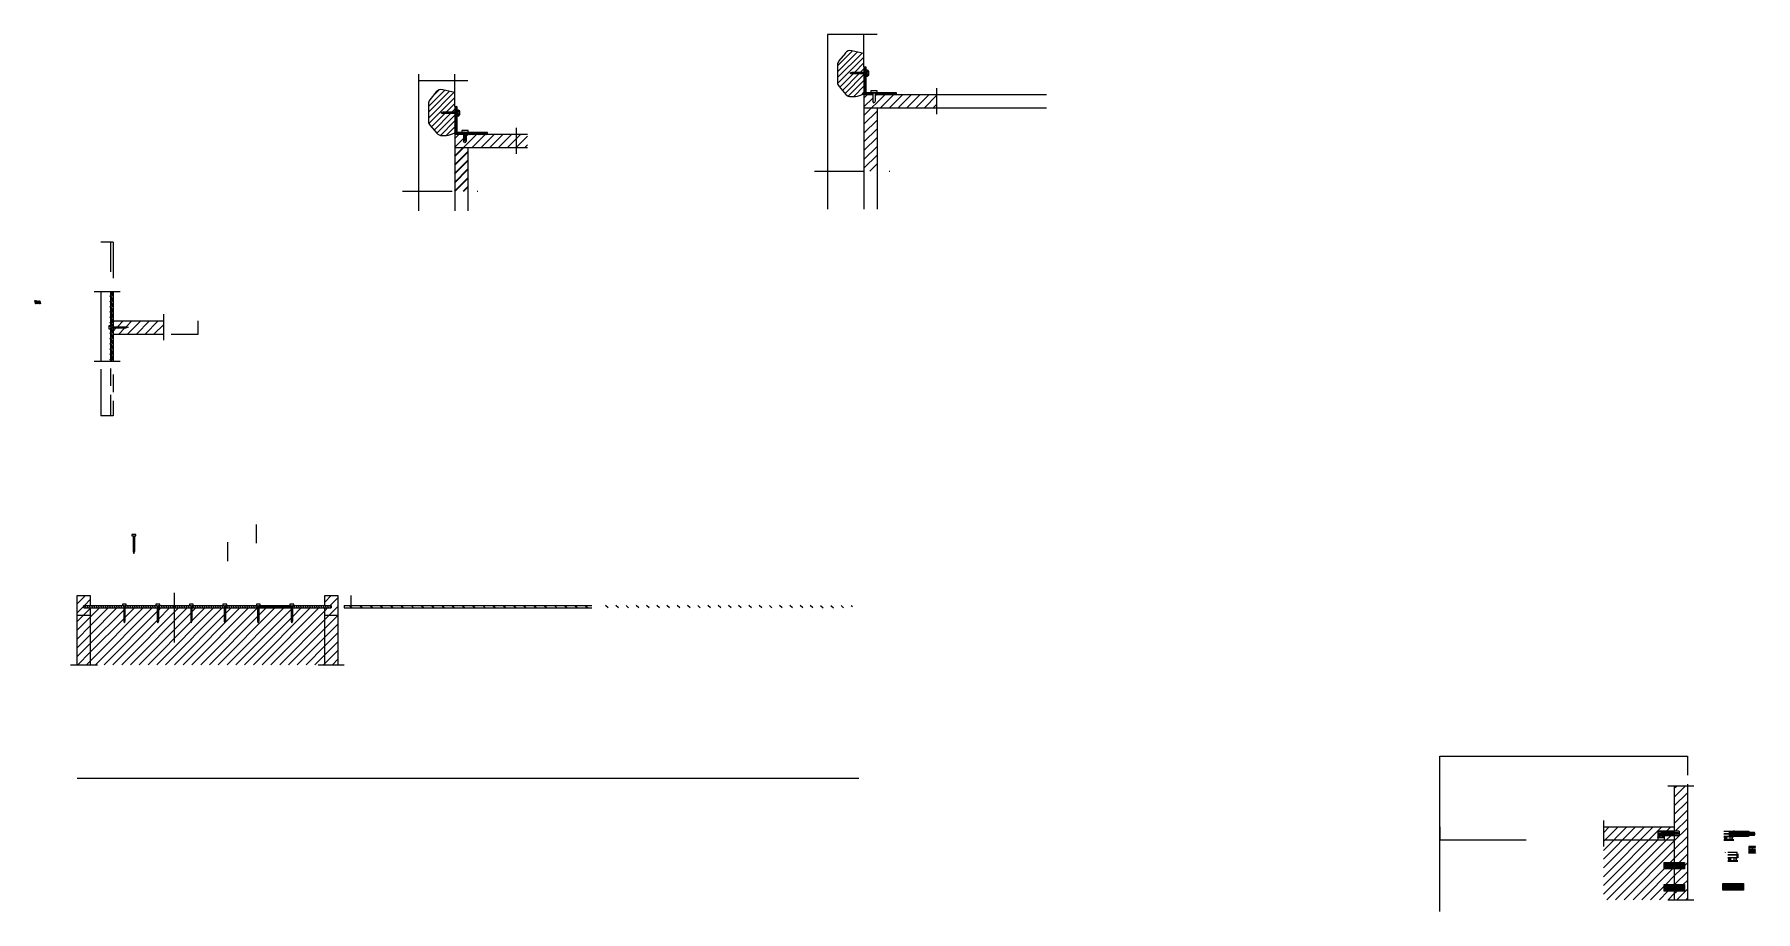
# Model space of a CAD drawing. Header units: millimetres. Extents: x -1085 to 10527, y 119 to 3003.
# Drawn here: x 1016 to 1280.2, y 366.5 to 501.2 of the extents above; entities that cross this region are included whole.
import ezdxf

# ---------------------------------------------------------------- set-up
doc = ezdxf.new("R2010")
doc.units = ezdxf.units.MM
doc.linetypes.add('CONTINUA', pattern=[0])
doc.linetypes.add('TRATTOPUNTO', pattern=[25.4, 12.7, -6.35, 0, -6.35])
for name, color, linetype, lineweight in [('A-FURN', 2, 'Continuous', 18), ('A-LINE-GRPH', 15, 'Continuous', 13), ('A-SECT A-MCUT', 4, 'Continuous', 35), ('linee', 250, 'Continuous', 15), ('LINEE DI SEZIONE', 4, 'Continuous', 15)]:
    doc.layers.add(name, color=color, linetype=linetype, lineweight=lineweight)
for name, color, linetype in [('DETTAGLI', 5, 'CONTINUA'), ('G-ANNO-GEOMETRY', 2, 'Continuous'), ('viti sottili', 4, 'Continuous')]:
    doc.layers.add(name, color=color, linetype=linetype)

msp = doc.modelspace()

# ---------------------------------------------------------------- hatches: boundary and pattern name
at = {"layer": 'A-SECT A-MCUT'}
h = msp.add_hatch(dxfattribs=at)
h.set_pattern_fill('ANSI31', color=256, scale=0.05, angle=90)
h.paths.add_polyline_path([(1080.87, 490.1), (1080.57, 490.1), (1080.57, 489.2), (1080.87, 489.2)])
h = msp.add_hatch(dxfattribs=at)
h.set_pattern_fill('ANSI31', color=256, scale=0.05, angle=90)
h.paths.add_polyline_path([(1080.87, 489), (1080.57, 489), (1080.57, 485.8), (1081.91, 485.8), (1081.91, 486.1), (1081.61, 486.1), (1080.87, 486.1)])
h.paths.add_polyline_path([(1085.57, 486.1), (1082.61, 486.1), (1082.31, 486.1), (1082.31, 485.8), (1085.57, 485.8)])
h = msp.add_hatch(dxfattribs=at)
h.set_pattern_fill('ANSI31', color=256, scale=0.05)
h.paths.add_polyline_path([(1081.12, 489.4), (1081.12, 489.6), (1080.87, 489.6), (1080.87, 489.2), (1081.12, 489.2)])
h.paths.add_polyline_path([(1081.12, 488.8), (1081.12, 489), (1080.87, 489), (1080.87, 488.6), (1081.12, 488.6)])
h = msp.add_hatch(dxfattribs=at)
h.set_pattern_fill('ANSI31', color=256, scale=0.3)
h.paths.add_polyline_path([(1082.57, 483.8), (1080.57, 483.8), (1080.57, 477.08), (1082.57, 477.08)])
h = msp.add_hatch(dxfattribs=at)
h.set_pattern_fill('ANSI31', color=256, scale=0.1, angle=68)
h.paths.add_polyline_path([(1027.71, 456.37), (1028.11, 456.37), (1028.11, 461.67), (1027.71, 461.67)])
h.paths.add_polyline_path([(1028.11, 456.02), (1027.71, 456.02), (1027.71, 455.89), (1027.71, 450.97), (1028.11, 450.97)])
h = msp.add_hatch(dxfattribs=at)
h.set_pattern_fill('ANSI31', color=256, scale=0.1, angle=68)
h.paths.add_polyline_path([(1055.43, 413.5), (1055.23, 413.5), (1050.69, 413.5), (1050.49, 413.5), (1050.49, 413.1), (1055.43, 413.1)])
at = {"layer": 'LINEE DI SEZIONE'}
h = msp.add_hatch(dxfattribs=at)
h.set_pattern_fill('ANSI31', color=256, scale=0.2)
h.paths.add_polyline_path([(1143.36, 495.3), (1143.36, 496.2), (1143.36, 498.23), (1141.49, 498.65, 0.285504), (1140.5, 498.29), (1139.52, 497.09, 0.170756), (1139.3, 496.46), (1139.3, 493.81, 0.18036), (1139.55, 493.15), (1140.58, 491.95, 0.217597), (1141.34, 491.61), (1141.76, 491.61, 0.104296), (1142.97, 491.87), (1143.36, 492.04), (1143.36, 495.1), (1141.51, 495.1), (1141.21, 495.2), (1141.51, 495.3)])
h = msp.add_hatch(dxfattribs=at)
h.set_pattern_fill('ANSI31', color=256, scale=0.05, angle=90)
h.paths.add_polyline_path([(1143.66, 496.2), (1143.36, 496.2), (1143.36, 495.3), (1143.66, 495.3)])
h.paths.add_polyline_path([(1143.66, 495.1), (1143.36, 495.1), (1143.36, 491.9), (1144.7, 491.9), (1144.7, 492.2), (1144.4, 492.2), (1143.66, 492.2)])
h.paths.add_polyline_path([(1148.36, 492.2), (1145.1, 492.2), (1145.1, 491.9), (1148.36, 491.9)])
h = msp.add_hatch(dxfattribs=at)
h.set_pattern_fill('ANSI31', color=256, scale=0.05)
h.paths.add_polyline_path([(1143.91, 495.7), (1143.66, 495.7), (1143.66, 495.3), (1143.91, 495.3), (1143.91, 495.5)])
h.paths.add_polyline_path([(1143.91, 495.1), (1143.66, 495.1), (1143.66, 494.7), (1143.91, 494.7), (1143.91, 494.9), (1143.91, 494.9)])
h = msp.add_hatch(dxfattribs=at)
h.set_pattern_fill('ANSI31', color=256, scale=0.2)
h.paths.add_polyline_path([(1080.57, 492.25), (1078.7, 492.67, 0.285504), (1077.7, 492.32), (1076.73, 491.11, 0.170756), (1076.51, 490.48), (1076.51, 487.83, 0.18036), (1076.75, 487.18), (1077.79, 485.98, 0.217597), (1078.55, 485.63), (1078.97, 485.63, 0.104296), (1080.18, 485.89), (1080.57, 486.06), (1080.57, 489), (1078.72, 489), (1078.42, 489.1), (1078.72, 489.2), (1080.57, 489.2), (1080.57, 490.1)])
h = msp.add_hatch(dxfattribs=at)
h.set_pattern_fill('ANSI31', color=256, scale=0.3)
h.paths.add_polyline_path([(1154.51, 491.9), (1145.1, 491.9), (1145.1, 490.9), (1144.9, 490.6), (1144.7, 490.9), (1144.7, 491.9), (1143.36, 491.9), (1143.36, 489.9), (1154.51, 489.9)])
h.paths.add_polyline_path([(1145.36, 489.9), (1143.36, 489.9), (1143.36, 480.16), (1145.36, 480.16)])
h = msp.add_hatch(dxfattribs=at)
h.set_pattern_fill('ANSI31', color=256, scale=0.3, angle=180)
h.paths.add_polyline_path([(1091.71, 485.8), (1082.31, 485.8), (1082.31, 484.46), (1081.91, 484.46), (1081.91, 485.8), (1080.57, 485.8), (1080.57, 483.8), (1091.71, 483.8)])
h = msp.add_hatch(dxfattribs=at)
h.set_pattern_fill('ANSI31', color=256, scale=0.3)
h.paths.add_polyline_path([(1028.11, 456.29), (1030.47, 456.29), (1030.47, 456.09), (1028.11, 456.09), (1028.11, 455.15), (1035.87, 455.15), (1035.87, 457.16), (1028.11, 457.16)])
h = msp.add_hatch(dxfattribs=at)
h.set_pattern_fill('ANSI31', color=256, scale=0.3)
h.paths.add_polyline_path([(1022.59, 404.4), (1024.59, 404.4), (1024.59, 412), (1022.59, 412)])
h.paths.add_polyline_path([(1022.59, 415), (1022.59, 412), (1024.59, 412), (1024.59, 413.1), (1023.59, 413.1), (1023.59, 413.5), (1024.59, 413.5), (1024.59, 415)])
h.paths.add_polyline_path([(1062.59, 412), (1060.59, 412), (1060.59, 404.4), (1062.59, 404.4)])
h.paths.add_polyline_path([(1061.59, 413.1), (1060.59, 413.1), (1060.59, 412), (1062.59, 412), (1062.59, 415), (1060.59, 415), (1060.59, 413.5), (1061.59, 413.5)])
h = msp.add_hatch(dxfattribs=at)
h.set_pattern_fill('ANSI31', color=256, scale=0.1, angle=68)
h.paths.add_polyline_path([(1040.01, 413.1), (1040.01, 413.5), (1035.07, 413.5), (1035.07, 413.1)])
h.paths.add_polyline_path([(1055.63, 413.5), (1055.63, 413.1), (1061.59, 413.1), (1061.59, 413.5)])
h.paths.add_polyline_path([(1029.93, 413.5), (1029.93, 413.1), (1034.87, 413.1), (1034.87, 413.5)])
h.paths.add_polyline_path([(1029.73, 413.1), (1029.73, 413.5), (1023.59, 413.5), (1023.59, 413.1)])
h.paths.add_polyline_path([(1045.15, 413.1), (1045.15, 413.5), (1040.21, 413.5), (1040.21, 413.1)])
h.paths.add_polyline_path([(1045.35, 413.5), (1045.35, 413.1), (1050.29, 413.1), (1050.29, 413.5)])
h = msp.add_hatch(dxfattribs=at)
h.set_pattern_fill('ANSI31', color=256, scale=0.3)
h.paths.add_polyline_path([(1060.59, 413.1), (1055.63, 413.1), (1055.63, 411.1), (1055.53, 410.8), (1055.43, 411.1), (1055.43, 413.1), (1050.49, 413.1), (1050.49, 411.1), (1050.39, 410.8), (1050.29, 411.1), (1050.29, 413.1), (1045.35, 413.1), (1045.35, 411.1), (1045.25, 410.8), (1045.15, 411.1), (1045.15, 413.1), (1040.21, 413.1), (1040.21, 411.1), (1040.11, 410.8), (1040.01, 411.1), (1040.01, 413.1), (1035.07, 413.1), (1035.07, 411.1), (1034.97, 410.8), (1034.87, 411.1), (1034.87, 413.1), (1029.93, 413.1), (1029.93, 411.1), (1029.83, 410.8), (1029.73, 411.1), (1029.73, 413.1), (1024.59, 413.1), (1024.59, 412), (1024.59, 404.4), (1059.59, 404.4), (1060.59, 404.4)])
h = msp.add_hatch(dxfattribs=at)
h.set_pattern_fill('ANSI31', color=256, scale=0.35, angle=90)
h.set_pattern_definition([(135, (786.3063, 202.8449), (-0.7857724, -0.7857724), [])])
h.paths.add_polyline_path([(1101.59, 413.5), (1063.59, 413.5), (1063.59, 413.1), (1101.59, 413.1)])
h.paths.add_polyline_path([(1141.59, 413.5), (1103.59, 413.5), (1103.59, 413.1), (1141.59, 413.1)])
h = msp.add_hatch(dxfattribs=at)
h.set_pattern_fill('ANSI31', color=256, scale=0.3)
h.paths.add_polyline_path([(1269.74, 385.82), (1267.74, 385.82), (1267.74, 378.83), (1268.49, 378.83), (1268.49, 378.19), (1267.74, 378.19), (1267.74, 374.04), (1269.31, 374.04), (1269.31, 373.04), (1267.74, 373.04), (1267.74, 370.64), (1269.31, 370.64), (1269.31, 369.64), (1267.74, 369.64), (1267.74, 368.32), (1269.74, 368.32)])
h = msp.add_hatch(dxfattribs=at)
h.set_pattern_fill('ANSI31', color=256, scale=0.3)
h.paths.add_polyline_path([(1267.74, 373.04), (1266.16, 373.04), (1266.16, 374.04), (1267.74, 374.04), (1267.74, 377.49), (1256.85, 377.49), (1256.85, 368.32), (1267.74, 368.32), (1267.74, 369.64), (1266.16, 369.64), (1266.16, 370.64), (1267.74, 370.64)])
h.paths.add_polyline_path([(1265.2, 378.83), (1265.22, 378.83), (1266.24, 378.83), (1267.74, 378.83), (1267.74, 379.49), (1256.85, 379.49), (1256.85, 377.49), (1265.2, 377.49)])
h = msp.add_hatch(dxfattribs=at)
h.set_pattern_fill('ANSI31', color=256, scale=0.3)
h.paths.add_polyline_path([(1267.74, 377.49), (1267.74, 378.19), (1266.24, 378.19), (1266.24, 378.14), (1266.24, 377.49)])
h = msp.add_hatch(dxfattribs=at)
h.set_pattern_fill('ANSI31', color=256, scale=0.3)
h.paths.add_polyline_path([(1268.21, 378.65), (1268.42, 378.44), (1268.42, 378.44), (1268.21, 378.65)], flags=16)
h.paths.add_polyline_path([(1268.07, 378.65), (1268.35, 378.38), (1268.35, 378.38), (1268.07, 378.65)], flags=16)
h.paths.add_polyline_path([(1267.93, 378.65), (1268.22, 378.37), (1268.22, 378.37), (1267.93, 378.65)], flags=16)
h.paths.add_polyline_path([(1267.79, 378.65), (1268.08, 378.37), (1268.08, 378.37), (1267.79, 378.65)], flags=16)
h.paths.add_polyline_path([(1268.3, 378.36), (1268.22, 378.36), (1268.22, 378.36), (1268.3, 378.36)])

# ---------------------------------------------------------------- linework, layer by layer
at = {"layer": 'A-FURN', "linetype": 'TRATTOPUNTO', "ltscale": 0.6}
for p, q in [((1145.36, 501.16), (1135.78, 501.16)), ((1082.57, 494.02), (1072.99, 494.02)), ((1154.51, 492.9), (1154.51, 488.9)), ((1089.97, 486.8), (1089.97, 482.8)), ((1135.78, 480.16), (1147.36, 480.16)), ((1072.55, 477.08), (1084.13, 477.08)), ((1025.21, 461.67), (1029.21, 461.67)), ((1035.87, 454.23), (1035.87, 458.23)), ((1025.21, 450.97), (1029.21, 450.97)), ((1037.53, 407.8), (1037.53, 415.42)), ((1021.59, 404.4), (1025.72, 404.4)), ((1059.59, 404.4), (1063.59, 404.4)), ((1266.74, 385.82), (1270.74, 385.82)), ((1256.85, 380.49), (1256.85, 376.49)), ((1266.74, 368.32), (1270.74, 368.32))]:
    msp.add_line(p, q, dxfattribs=at)
at = {"layer": 'A-FURN'}
for p, q in [((1137.78, 501.16), (1137.78, 474.31)), ((1143.36, 496.2), (1143.36, 501.16)), ((1140.5, 498.29), (1139.52, 497.09)), ((1143.36, 498.23), (1141.49, 498.65)), ((1074.99, 495.06), (1074.99, 474.06)), ((1080.57, 490.1), (1080.57, 495.06)), ((1139.3, 496.46), (1139.3, 493.81)), ((1143.36, 496.2), (1143.36, 495.3)), ((1143.36, 496.2), (1143.66, 496.2)), ((1143.36, 495.1), (1143.36, 474.31)), ((1143.66, 496.2), (1143.66, 495.3)), ((1143.66, 495.7), (1143.91, 495.7)), ((1143.66, 495.1), (1143.66, 492.2)), ((1143.91, 494.7), (1143.66, 494.7)), ((1143.91, 495.7), (1143.91, 495.31)), ((1143.91, 495.5), (1143.91, 495.3)), ((1143.91, 495.1), (1143.91, 494.9)), ((1143.91, 495.09), (1143.91, 494.7)), ((1077.7, 492.32), (1076.73, 491.11)), ((1080.57, 492.25), (1078.7, 492.67)), ((1139.55, 493.15), (1140.58, 491.95)), ((1141.34, 491.61), (1141.76, 491.61)), ((1142.97, 491.87), (1143.36, 492.04)), ((1144.7, 491.9), (1143.36, 491.9)), ((1148.36, 492.2), (1143.66, 492.2)), ((1171.36, 491.9), (1145.1, 491.9)), ((1148.36, 491.9), (1148.36, 492.2)), ((1076.51, 490.48), (1076.51, 487.83)), ((1080.57, 490.1), (1080.57, 489.2)), ((1080.57, 490.1), (1080.87, 490.1)), ((1080.57, 489), (1080.57, 474.06)), ((1080.87, 490.1), (1080.87, 489.2)), ((1080.87, 489.6), (1081.12, 489.6)), ((1080.87, 489), (1080.87, 486.1)), ((1081.12, 489.6), (1081.12, 489.4)), ((1081.12, 488.8), (1081.12, 488.6)), ((1143.36, 489.9), (1171.36, 489.9)), ((1145.36, 489.9), (1145.36, 474.31)), ((1076.75, 487.18), (1077.79, 485.98)), ((1081.12, 488.6), (1080.87, 488.6)), ((1078.55, 485.63), (1078.97, 485.63)), ((1080.18, 485.89), (1080.57, 486.06)), ((1081.91, 485.8), (1080.57, 485.8)), ((1080.57, 483.8), (1091.71, 483.8)), ((1081.61, 486.1), (1080.87, 486.1)), ((1091.71, 485.8), (1082.31, 485.8)), ((1082.57, 483.8), (1082.57, 474.06)), ((1085.57, 486.1), (1082.61, 486.1)), ((1085.57, 485.8), (1085.57, 486.1)), ((1028.11, 469.27), (1026.21, 469.27)), ((1028.11, 457.16), (1035.87, 457.16)), ((1041.16, 455.15), (1041.16, 457.16)), ((1028.11, 455.15), (1035.87, 455.15)), ((1037.01, 455.15), (1041.16, 455.15)), ((1028.11, 442.6), (1026.21, 442.6)), ((1022.59, 412), (1022.59, 415)), ((1022.59, 415), (1024.59, 415)), ((1024.59, 415), (1024.59, 413.5)), ((1060.59, 415), (1062.59, 415)), ((1060.59, 413.5), (1060.59, 415)), ((1062.59, 415), (1062.59, 404.4)), ((1064.59, 415), (1064.59, 413.5)), ((1023.59, 413.5), (1029.53, 413.5)), ((1023.59, 413.1), (1023.59, 413.5)), ((1023.59, 413.1), (1029.73, 413.1)), ((1024.59, 413.1), (1024.59, 412)), ((1029.93, 413.1), (1034.87, 413.1)), ((1030.13, 413.5), (1034.67, 413.5)), ((1035.07, 413.1), (1040.01, 413.1)), ((1035.27, 413.5), (1039.81, 413.5)), ((1040.21, 413.1), (1045.15, 413.1)), ((1040.41, 413.5), (1045.15, 413.5)), ((1045.35, 413.5), (1050.09, 413.5)), ((1045.35, 413.1), (1050.29, 413.1)), ((1050.49, 413.1), (1055.43, 413.1)), ((1050.69, 413.5), (1055.23, 413.5)), ((1055.63, 413.5), (1061.59, 413.5)), ((1055.63, 413.1), (1061.59, 413.1)), ((1060.59, 404.4), (1060.59, 413.1)), ((1061.59, 413.5), (1061.59, 413.1)), ((1063.59, 413.5), (1101.59, 413.5)), ((1063.59, 413.5), (1063.59, 413.1)), ((1063.59, 413.1), (1101.59, 413.1)), ((1022.59, 404.4), (1022.59, 412)), ((1022.59, 412), (1024.59, 412)), ((1024.59, 412), (1024.59, 404.4)), ((1060.59, 412), (1062.59, 412)), ((1231.74, 366.49), (1231.74, 390.34)), ((1231.74, 390.34), (1267.74, 390.34)), ((1267.74, 390.34), (1269.74, 390.34)), ((1269.74, 390.34), (1269.74, 387.42)), ((1022.59, 387), (1142.59, 387)), ((1267.74, 385.82), (1267.74, 378.83)), ((1269.74, 386.08), (1269.74, 368.32)), ((1231.74, 379.49), (1231.74, 377.49)), ((1256.85, 379.49), (1267.74, 379.49)), ((1268.49, 378.83), (1265.2, 378.83)), ((1265.2, 378.83), (1265.2, 377.49)), ((1266.24, 377.49), (1266.24, 378.19)), ((1266.24, 378.19), (1268.49, 378.19)), ((1267.74, 378.75), (1267.74, 378.25)), ((1267.74, 378.19), (1267.74, 374.04)), ((1268.49, 378.83), (1268.49, 378.19)), ((1231.74, 377.49), (1244.99, 377.49)), ((1256.85, 377.49), (1266.24, 377.49)), ((1266.24, 377.49), (1267.74, 377.49)), ((1266.16, 374.04), (1269.31, 374.04)), ((1266.16, 373.04), (1266.16, 374.04)), ((1269.31, 373.04), (1266.16, 373.04)), ((1267.74, 373.04), (1267.74, 370.64)), ((1269.31, 374.04), (1269.31, 373.04)), ((1266.16, 370.64), (1269.31, 370.64)), ((1266.16, 369.64), (1266.16, 370.64)), ((1269.31, 370.64), (1269.31, 369.64)), ((1275.21, 370.8), (1278.36, 370.8)), ((1275.21, 369.8), (1275.21, 370.8)), ((1278.36, 370.8), (1278.36, 369.8)), ((1269.31, 369.64), (1266.16, 369.64)), ((1267.74, 369.64), (1267.74, 368.32)), ((1278.36, 369.8), (1275.21, 369.8))]:
    msp.add_line(p, q, dxfattribs=at)
at = {"layer": 'A-FURN', "linetype": 'CONTINUA', "ltscale": 0.1}
for p, q in [((1027.71, 469.27), (1027.71, 464.71)), ((1028.11, 469.27), (1028.11, 463.76)), ((1027.71, 461.67), (1027.71, 456.49)), ((1028.11, 461.67), (1028.11, 456.29)), ((1027.71, 455.89), (1027.71, 450.97)), ((1028.11, 456.09), (1028.11, 450.97)), ((1027.71, 449.89), (1027.71, 447.19)), ((1028.11, 448.94), (1028.11, 446.25)), ((1027.71, 445.85), (1027.71, 442.6)), ((1028.11, 444.9), (1028.11, 442.6))]:
    msp.add_line(p, q, dxfattribs=at)
for points in [[(1026.21, 461.67), (1026.21, 450.97)], [(1026.21, 449.74), (1026.21, 442.6)]]:
    msp.add_lwpolyline(points, dxfattribs=at)
at = {"layer": 'A-FURN'}
for centre, radius, start, end in [((1140.3, 496.46), 1, 141.2394, 180), ((1141.27, 497.67), 1, 77.5024, 141.2394), ((1078.48, 491.69), 1, 77.5024, 141.2394), ((1140.3, 493.81), 1, 180, 220.8959), ((1141.34, 492.61), 1, 220.8959, 270), ((1141.76, 494.61), 3, 270, 293.8167), ((1077.51, 490.48), 1, 141.2394, 180), ((1077.51, 487.83), 1, 180, 220.8959), ((1078.55, 486.63), 1, 220.8959, 270), ((1078.97, 488.63), 3, 270, 293.8167)]:
    msp.add_arc(centre, radius, start, end, dxfattribs=at)
at = {"layer": 'A-LINE-GRPH'}
for p, q in [((1016.07, 460.29), (1016.03, 460.25)), ((1016.03, 460.25), (1016.13, 459.87)), ((1016.07, 460.29), (1016.16, 459.83)), ((1016.07, 460.29), (1016.09, 460.25)), ((1016.09, 460.25), (1016.2, 459.87)), ((1016.16, 459.83), (1016.13, 459.87)), ((1016.16, 459.83), (1016.2, 459.87)), ((1016.22, 460.28), (1016.18, 460.24)), ((1016.18, 460.24), (1016.28, 459.86)), ((1016.22, 460.28), (1016.31, 459.82)), ((1016.22, 460.28), (1016.24, 460.24)), ((1016.24, 460.24), (1016.35, 459.86)), ((1016.31, 459.82), (1016.28, 459.86)), ((1016.31, 459.82), (1016.35, 459.86)), ((1016.38, 460.28), (1016.34, 460.24)), ((1016.34, 460.24), (1016.45, 459.85)), ((1016.38, 460.28), (1016.47, 459.81)), ((1016.38, 460.28), (1016.41, 460.23)), ((1016.41, 460.23), (1016.51, 459.85)), ((1016.47, 459.81), (1016.45, 459.85)), ((1016.47, 459.81), (1016.51, 459.85)), ((1016.53, 460.27), (1016.49, 460.23)), ((1016.49, 460.23), (1016.6, 459.84)), ((1016.53, 460.27), (1016.62, 459.8)), ((1016.53, 460.27), (1016.56, 460.22)), ((1016.56, 460.22), (1016.66, 459.84)), ((1016.62, 459.8), (1016.6, 459.84)), ((1016.62, 459.8), (1016.66, 459.84)), ((1016.67, 460.26), (1016.63, 460.22)), ((1016.63, 460.22), (1016.73, 459.84)), ((1016.67, 460.26), (1016.76, 459.79)), ((1016.67, 460.26), (1016.69, 460.22)), ((1016.69, 460.22), (1016.8, 459.83)), ((1016.76, 459.79), (1016.73, 459.84)), ((1016.76, 459.79), (1016.8, 459.83)), ((1016.82, 460.25), (1016.78, 460.21)), ((1016.78, 460.21), (1016.88, 459.83)), ((1016.82, 460.25), (1016.91, 459.79)), ((1016.82, 460.25), (1016.84, 460.21)), ((1016.84, 460.21), (1016.95, 459.83)), ((1016.91, 459.79), (1016.88, 459.83)), ((1016.91, 459.79), (1016.95, 459.83))]:
    msp.add_line(p, q, dxfattribs=at)
at = {"layer": 'DETTAGLI'}
for p, q in [((1141.51, 495.3), (1141.21, 495.2)), ((1141.21, 495.2), (1141.51, 495.1)), ((1143.91, 495.3), (1141.51, 495.3)), ((1143.91, 495.1), (1141.51, 495.1)), ((1144.11, 495.5), (1143.91, 495.5)), ((1143.91, 494.9), (1144.11, 494.9)), ((1144.11, 494.9), (1144.11, 495.5)), ((1145.4, 492.5), (1144.4, 492.5)), ((1144.4, 492.5), (1144.4, 492.2)), ((1144.4, 492.2), (1145.4, 492.2)), ((1144.7, 492.2), (1144.7, 490.9)), ((1145.1, 492.2), (1145.1, 490.9)), ((1145.4, 492.2), (1145.4, 492.5)), ((1078.72, 489.2), (1078.42, 489.1)), ((1078.42, 489.1), (1078.72, 489)), ((1081.12, 489.2), (1078.72, 489.2)), ((1081.12, 489), (1078.72, 489)), ((1081.32, 489.4), (1081.12, 489.4)), ((1081.12, 489.4), (1081.12, 489.2)), ((1081.12, 489), (1081.12, 488.8)), ((1081.12, 488.8), (1081.32, 488.8)), ((1081.32, 488.8), (1081.32, 489.4)), ((1144.9, 490.6), (1144.7, 490.9)), ((1145.1, 490.9), (1144.9, 490.6)), ((1082.61, 486.4), (1081.61, 486.4)), ((1081.61, 486.4), (1081.61, 486.1)), ((1081.61, 486.4), (1082.1, 486.33)), ((1082.1, 486.33), (1082.61, 486.4)), ((1082.61, 486.1), (1082.61, 486.4)), ((1081.61, 486.1), (1081.91, 486.1)), ((1081.91, 486.1), (1081.91, 484.8)), ((1081.91, 486.1), (1082.31, 486.1)), ((1081.91, 485.93), (1082.31, 486.03)), ((1081.91, 485.8), (1082.31, 485.9)), ((1081.91, 485.63), (1082.31, 485.73)), ((1081.91, 485.63), (1082.31, 485.73)), ((1081.91, 485.48), (1082.31, 485.58)), ((1081.91, 485.33), (1082.31, 485.43)), ((1081.91, 485.19), (1082.31, 485.29)), ((1081.91, 485.03), (1082.31, 485.13)), ((1081.91, 484.89), (1082.31, 484.99)), ((1082.11, 484.5), (1081.91, 484.8)), ((1082.31, 484.8), (1082.11, 484.5)), ((1082.31, 486.1), (1082.31, 484.8)), ((1082.31, 486.1), (1082.61, 486.1)), ((1027.51, 455.89), (1027.51, 456.49)), ((1027.51, 456.49), (1027.71, 456.49)), ((1027.71, 455.89), (1027.51, 455.89)), ((1027.71, 456.29), (1027.71, 456.49)), ((1027.71, 456.29), (1030.11, 456.29)), ((1027.71, 456.09), (1030.11, 456.09)), ((1027.71, 456.09), (1027.71, 455.89)), ((1030.11, 456.29), (1030.41, 456.19)), ((1030.41, 456.19), (1030.11, 456.09)), ((1031.57, 424.37), (1030.97, 424.37)), ((1030.97, 424.37), (1030.97, 424.17)), ((1030.97, 424.17), (1031.57, 424.17)), ((1031.17, 424.17), (1031.17, 421.77)), ((1031.37, 424.17), (1031.37, 421.77)), ((1031.57, 424.17), (1031.57, 424.37)), ((1031.17, 421.77), (1031.27, 421.47)), ((1031.27, 421.47), (1031.37, 421.77)), ((1030.13, 413.7), (1029.53, 413.7)), ((1029.53, 413.7), (1029.53, 413.5)), ((1029.53, 413.5), (1029.73, 413.5)), ((1029.73, 413.5), (1029.73, 411.1)), ((1029.93, 413.5), (1029.93, 411.1)), ((1029.93, 413.5), (1030.13, 413.5)), ((1030.13, 413.5), (1030.13, 413.7)), ((1035.27, 413.7), (1034.67, 413.7)), ((1034.67, 413.7), (1034.67, 413.5)), ((1034.67, 413.5), (1034.87, 413.5)), ((1034.87, 413.5), (1034.87, 411.1)), ((1035.07, 413.5), (1035.07, 411.1)), ((1035.07, 413.5), (1035.27, 413.5)), ((1035.27, 413.5), (1035.27, 413.7)), ((1040.41, 413.7), (1039.81, 413.7)), ((1039.81, 413.7), (1039.81, 413.5)), ((1039.81, 413.5), (1040.01, 413.5)), ((1040.01, 413.5), (1040.01, 411.1)), ((1040.21, 413.5), (1040.21, 411.1)), ((1040.21, 413.5), (1040.41, 413.5)), ((1040.41, 413.5), (1040.41, 413.7)), ((1045.55, 413.7), (1044.95, 413.7)), ((1044.95, 413.7), (1044.95, 413.5)), ((1044.95, 413.5), (1045.15, 413.5)), ((1045.15, 413.5), (1045.15, 411.1)), ((1045.35, 413.5), (1045.35, 411.1)), ((1045.5, 413.5), (1045.55, 413.5)), ((1045.55, 413.5), (1045.55, 413.7)), ((1050.69, 413.7), (1050.09, 413.7)), ((1050.09, 413.7), (1050.09, 413.5)), ((1050.09, 413.5), (1050.29, 413.5)), ((1050.29, 413.5), (1050.29, 411.1)), ((1050.49, 413.5), (1050.49, 411.1)), ((1050.49, 413.5), (1050.69, 413.5)), ((1050.67, 413.5), (1050.69, 413.5)), ((1050.69, 413.5), (1050.69, 413.7)), ((1055.83, 413.7), (1055.23, 413.7)), ((1055.23, 413.7), (1055.23, 413.5)), ((1055.23, 413.5), (1055.43, 413.5)), ((1055.43, 413.5), (1055.43, 411.1)), ((1055.63, 413.5), (1055.63, 411.1)), ((1055.63, 413.5), (1055.83, 413.5)), ((1055.83, 413.5), (1055.83, 413.7)), ((1029.73, 411.1), (1029.83, 410.8)), ((1029.83, 410.8), (1029.93, 411.1)), ((1034.87, 411.1), (1034.97, 410.8)), ((1034.97, 410.8), (1035.07, 411.1)), ((1040.01, 411.1), (1040.11, 410.8)), ((1040.11, 410.8), (1040.21, 411.1)), ((1045.15, 411.1), (1045.25, 410.8)), ((1045.25, 410.8), (1045.35, 411.1)), ((1050.29, 411.1), (1050.39, 410.8)), ((1050.39, 410.8), (1050.49, 411.1)), ((1055.43, 411.1), (1055.53, 410.8)), ((1055.53, 410.8), (1055.63, 411.1)), ((1266.24, 378.83), (1265.22, 378.83)), ((1265.22, 378.83), (1265.22, 378.59)), ((1265.22, 378.59), (1265.22, 378.2)), ((1265.22, 378.2), (1265.38, 378.2)), ((1265.22, 378.2), (1265.22, 377.88)), ((1265.22, 377.8), (1265.22, 377.88)), ((1265.22, 377.88), (1266.24, 377.88)), ((1266.24, 377.8), (1265.22, 377.8)), ((1265.28, 378.5), (1265.28, 378.75)), ((1265.28, 378.75), (1266.24, 378.75)), ((1265.28, 378.5), (1266.24, 378.5)), ((1265.28, 378.24), (1265.28, 378.45)), ((1265.28, 378.45), (1266.24, 378.45)), ((1266.24, 378.24), (1265.28, 378.24)), ((1265.38, 378.2), (1265.38, 377.88)), ((1265.42, 378.2), (1266.1, 378.2)), ((1265.42, 378.2), (1265.42, 377.93)), ((1266.1, 377.93), (1265.42, 377.93)), ((1265.59, 377.93), (1265.59, 378.2)), ((1265.7, 378.2), (1265.86, 378.2)), ((1265.75, 378.5), (1265.75, 378.75)), ((1265.75, 378.24), (1265.75, 378.45)), ((1265.84, 378.58), (1265.99, 378.58)), ((1265.84, 378.58), (1265.99, 378.58)), ((1265.84, 378.42), (1265.99, 378.42)), ((1265.84, 378.41), (1265.99, 378.41)), ((1265.89, 378.2), (1265.89, 377.93)), ((1265.95, 377.93), (1265.95, 378.2)), ((1266.06, 377.93), (1266.06, 378.2)), ((1266.1, 378.2), (1266.1, 377.93)), ((1266.15, 377.88), (1266.15, 378.14)), ((1266.15, 378.14), (1266.24, 378.14)), ((1266.24, 378.75), (1266.24, 378.83)), ((1266.24, 378.7), (1267.74, 378.7)), ((1266.24, 378.7), (1267.74, 378.7)), ((1266.24, 378.5), (1267.74, 378.5)), ((1266.24, 378.5), (1267.74, 378.5)), ((1266.24, 378.45), (1266.24, 378.5)), ((1266.24, 378.3), (1267.74, 378.3)), ((1266.24, 378.3), (1267.74, 378.3)), ((1266.24, 378.14), (1266.24, 378.24)), ((1267.74, 378.55), (1267.94, 378.36)), ((1267.79, 378.64), (1268.08, 378.36)), ((1267.79, 378.64), (1268.08, 378.36)), ((1267.93, 378.64), (1268.22, 378.36)), ((1267.93, 378.64), (1268.22, 378.36)), ((1268.07, 378.64), (1268.35, 378.37)), ((1268.07, 378.64), (1268.35, 378.37)), ((1268.21, 378.64), (1268.42, 378.43)), ((1268.21, 378.64), (1268.42, 378.43)), ((1275.57, 375.63), (1275.57, 375.55)), ((1266.39, 373.14), (1266.39, 373.94)), ((1269.08, 373.84), (1266.41, 373.84)), ((1269.08, 373.74), (1266.41, 373.74)), ((1269.08, 373.64), (1266.41, 373.64)), ((1269.08, 373.54), (1266.41, 373.54)), ((1269.08, 373.44), (1266.41, 373.44)), ((1269.08, 373.34), (1266.41, 373.34)), ((1269.08, 373.24), (1266.41, 373.24)), ((1269.1, 373.93), (1269.1, 373.15)), ((1266.39, 369.74), (1266.39, 370.54)), ((1269.08, 370.45), (1266.41, 370.45)), ((1269.08, 370.35), (1266.41, 370.35)), ((1269.08, 370.25), (1266.41, 370.25)), ((1269.08, 370.15), (1266.41, 370.15)), ((1269.08, 370.05), (1266.41, 370.05)), ((1269.08, 369.95), (1266.41, 369.95)), ((1269.1, 370.53), (1269.1, 369.75)), ((1275.44, 369.9), (1275.44, 370.7)), ((1278.13, 370.6), (1275.47, 370.6)), ((1278.13, 370.5), (1275.47, 370.5)), ((1278.13, 370.4), (1275.47, 370.4)), ((1278.13, 370.3), (1275.47, 370.3)), ((1278.13, 370.2), (1275.47, 370.2)), ((1278.13, 370.1), (1275.47, 370.1)), ((1278.13, 370), (1275.47, 370)), ((1278.16, 370.69), (1278.16, 369.91)), ((1269.08, 369.85), (1266.41, 369.85))]:
    msp.add_line(p, q, dxfattribs=at)
for points in [[(1265.99, 378.5), (1265.99, 378.7), (1265.84, 378.7), (1265.84, 378.5)], [(1265.99, 378.5), (1265.99, 378.7), (1265.84, 378.7), (1265.84, 378.5)], [(1265.84, 378.45), (1265.84, 378.3), (1265.99, 378.3), (1265.99, 378.45)], [(1265.84, 378.45), (1265.84, 378.3), (1265.99, 378.3), (1265.99, 378.45)], [(1267.74, 378.6), (1266.24, 378.6), (1265.99, 378.6)], [(1267.74, 378.6), (1266.24, 378.6), (1265.99, 378.6)], [(1265.99, 378.4), (1266.24, 378.4), (1267.74, 378.4)], [(1265.99, 378.4), (1266.24, 378.4), (1267.74, 378.4)]]:
    msp.add_lwpolyline(points, dxfattribs=at)
msp.add_lwpolyline([(1267.74, 378.75), (1267.74, 378.25), (1266.24, 378.25), (1266.24, 378.75)], close=True, dxfattribs=at)
msp.add_lwpolyline([(1267.74, 378.75), (1267.74, 378.25), (1266.24, 378.25), (1266.24, 378.75)], close=True, dxfattribs=at)
msp.add_lwpolyline([(1267.74, 378.64), (1268.3, 378.64, -1), (1268.3, 378.36), (1267.74, 378.36)], format="xyb", dxfattribs=at)
msp.add_lwpolyline([(1267.74, 378.64), (1268.3, 378.64, -1), (1268.3, 378.36), (1267.74, 378.36)], format="xyb", dxfattribs=at)
for points in [[(1266.38, 373.93), (1266.26, 373.85, 0.250765), (1266.24, 373.81), (1266.24, 373.27, 0.250765), (1266.26, 373.22), (1266.38, 373.15, 0.148069), (1266.41, 373.14), (1269.08, 373.14, 0.148069), (1269.1, 373.15), (1269.22, 373.22, 0.250765), (1269.24, 373.27), (1269.24, 373.81, 0.250765), (1269.22, 373.85), (1269.1, 373.93, 0.148069), (1269.08, 373.94), (1266.41, 373.94, 0.148069)], [(1266.38, 370.53), (1266.26, 370.46, 0.250765), (1266.24, 370.41), (1266.24, 369.87, 0.250765), (1266.26, 369.83), (1266.38, 369.75, 0.148069), (1266.41, 369.74), (1269.08, 369.74, 0.148069), (1269.1, 369.75), (1269.22, 369.83, 0.250765), (1269.24, 369.87), (1269.24, 370.41, 0.250765), (1269.22, 370.46), (1269.1, 370.53, 0.148069), (1269.08, 370.54), (1266.41, 370.54, 0.148069)], [(1275.43, 370.69), (1275.32, 370.61, 0.250765), (1275.29, 370.57), (1275.29, 370.02, 0.250765), (1275.32, 369.98), (1275.43, 369.91, 0.148069), (1275.46, 369.9), (1278.13, 369.9, 0.148069), (1278.16, 369.91), (1278.27, 369.98, 0.250765), (1278.29, 370.02), (1278.29, 370.57, 0.250765), (1278.27, 370.61), (1278.16, 370.69, 0.148069), (1278.13, 370.7), (1275.46, 370.7, 0.148069)]]:
    msp.add_lwpolyline(points, format="xyb", close=True, dxfattribs=at)
at = {"layer": 'G-ANNO-GEOMETRY'}
for p, q in [((1280.21, 376.47), (1279.2, 376.47)), ((1279.2, 376.47), (1279.2, 376.24)), ((1279.2, 376.24), (1279.2, 375.84)), ((1279.2, 375.84), (1279.36, 375.84)), ((1279.2, 375.84), (1279.2, 375.53)), ((1279.2, 375.45), (1279.2, 375.53)), ((1279.2, 375.53), (1280.21, 375.53)), ((1280.21, 375.45), (1279.2, 375.45)), ((1279.25, 376.14), (1279.25, 376.39)), ((1279.25, 376.39), (1280.21, 376.39)), ((1279.25, 376.14), (1280.21, 376.14)), ((1279.25, 375.89), (1279.25, 376.1)), ((1279.25, 376.1), (1280.21, 376.1)), ((1280.21, 375.89), (1279.25, 375.89)), ((1279.36, 375.84), (1279.36, 375.53)), ((1279.4, 375.84), (1280.08, 375.84)), ((1279.4, 375.84), (1279.4, 375.58)), ((1280.08, 375.58), (1279.4, 375.58)), ((1279.57, 375.58), (1279.57, 375.84)), ((1279.67, 375.84), (1279.83, 375.84)), ((1279.73, 376.14), (1279.73, 376.39)), ((1279.73, 375.89), (1279.73, 376.1)), ((1279.87, 375.84), (1279.87, 375.58)), ((1279.92, 375.58), (1279.92, 375.84)), ((1280.04, 375.58), (1280.04, 375.84)), ((1280.08, 375.84), (1280.08, 375.58)), ((1280.13, 375.53), (1280.13, 375.78)), ((1280.13, 375.78), (1280.21, 375.78)), ((1280.21, 376.39), (1280.21, 376.47)), ((1280.21, 375.78), (1280.21, 375.89)), ((1280.21, 375.53), (1280.21, 375.45))]:
    msp.add_line(p, q, dxfattribs=at)
at = {"layer": 'linee'}
for p, q in [((1050.09, 423.03), (1050.09, 425.93)), ((1045.73, 420.31), (1045.73, 423.21))]:
    msp.add_line(p, q, dxfattribs=at)
at = {"layer": 'viti sottili'}
for p, q in [((1276.78, 378.8), (1275.34, 378.8)), ((1276.78, 378.43), (1275.34, 378.43)), ((1276.78, 378.37), (1275.34, 378.37)), ((1275.34, 378.05), (1276.78, 378.05)), ((1275.47, 377.89), (1275.34, 377.89)), ((1275.47, 377.51), (1275.47, 377.89)), ((1276.56, 377.98), (1275.55, 377.98)), ((1275.55, 377.98), (1275.55, 377.59)), ((1275.78, 377.59), (1275.78, 377.98)), ((1276.31, 377.59), (1276.31, 377.98)), ((1276.56, 377.98), (1276.56, 377.59)), ((1276.86, 377.98), (1276.62, 377.98)), ((1276.62, 377.98), (1276.62, 377.51)), ((1276.78, 378.43), (1276.78, 378.8)), ((1276.78, 378.05), (1276.78, 378.37)), ((1276.86, 378.92), (1276.86, 378.58)), ((1276.86, 378.58), (1276.86, 377.98)), ((1276.9, 378.05), (1276.9, 378.83)), ((1276.98, 378.05), (1276.9, 378.05)), ((1276.98, 378.83), (1276.98, 378.05)), ((1280.03, 378.63), (1279.19, 378.63)), ((1279.19, 378.22), (1280.03, 378.22)), ((1279.2, 378.67), (1279.2, 378.72)), ((1279.34, 378.14), (1279.2, 378.67)), ((1279.25, 378.72), (1279.39, 378.19)), ((1279.36, 378.67), (1279.36, 378.72)), ((1279.5, 378.14), (1279.36, 378.67)), ((1279.41, 378.72), (1279.55, 378.19)), ((1279.5, 378.67), (1279.5, 378.72)), ((1279.65, 378.14), (1279.5, 378.67)), ((1279.55, 378.72), (1279.7, 378.19)), ((1279.64, 378.67), (1279.64, 378.72)), ((1279.79, 378.14), (1279.64, 378.67)), ((1279.69, 378.72), (1279.84, 378.19)), ((1279.78, 378.67), (1279.78, 378.72)), ((1279.93, 378.14), (1279.78, 378.67)), ((1279.83, 378.72), (1279.98, 378.19)), ((1276.86, 377.51), (1275.34, 377.51)), ((1275.55, 377.59), (1276.56, 377.59)), ((1277.41, 375.57), (1275.98, 375.57)), ((1277.41, 375.2), (1275.98, 375.2)), ((1277.41, 375.2), (1277.41, 375.57)), ((1277.49, 375.35), (1277.49, 374.75)), ((1277.41, 375.13), (1275.98, 375.14)), ((1275.98, 374.82), (1277.41, 374.82)), ((1276.1, 374.66), (1275.98, 374.66)), ((1277.49, 374.28), (1275.98, 374.28)), ((1276.1, 374.28), (1276.1, 374.66)), ((1277.19, 374.75), (1276.18, 374.75)), ((1276.18, 374.75), (1276.18, 374.36)), ((1276.18, 374.36), (1277.19, 374.36)), ((1276.41, 374.36), (1276.41, 374.75)), ((1276.94, 374.36), (1276.94, 374.75)), ((1277.19, 374.75), (1277.19, 374.36)), ((1277.49, 374.75), (1277.25, 374.75)), ((1277.25, 374.75), (1277.25, 374.28)), ((1277.41, 374.82), (1277.41, 375.13))]:
    msp.add_line(p, q, dxfattribs=at)
at = {"layer": 'viti sottili', "lineweight": -3}
for p, q in [((1276.86, 377.39), (1275.34, 377.39)), ((1277.49, 374.16), (1275.98, 374.16))]:
    msp.add_line(p, q, dxfattribs=at)
at = {"layer": 'viti sottili'}
for points in [[(1276.38, 378.43), (1276.38, 378.73), (1276.15, 378.73), (1276.15, 378.43)], [(1276.15, 378.14), (1276.38, 378.14), (1276.38, 378.37)], [(1276.15, 378.37), (1276.15, 378.14)], [(1276.78, 378.62), (1276.38, 378.62)], [(1276.38, 378.26), (1276.78, 378.26)], [(1276.86, 378.26), (1276.9, 378.26), (1276.9, 378.62), (1276.86, 378.62)], [(1276.98, 378.68), (1279.13, 378.68), (1279.13, 378.79), (1276.98, 378.79)], [(1276.98, 378.39), (1279.13, 378.39), (1279.13, 378.49), (1276.98, 378.49)], [(1276.98, 378.09), (1279.13, 378.09), (1279.13, 378.2), (1276.98, 378.2)], [(1279.13, 378.05), (1279.13, 378.83), (1279.19, 378.83), (1279.19, 378.05), (1279.13, 378.05)]]:
    msp.add_lwpolyline(points, dxfattribs=at)
msp.add_arc((1279.84, 378.43), 0.285, 313.7004, 46.2996, dxfattribs=at)

doc.saveas('drawing.dxf')
